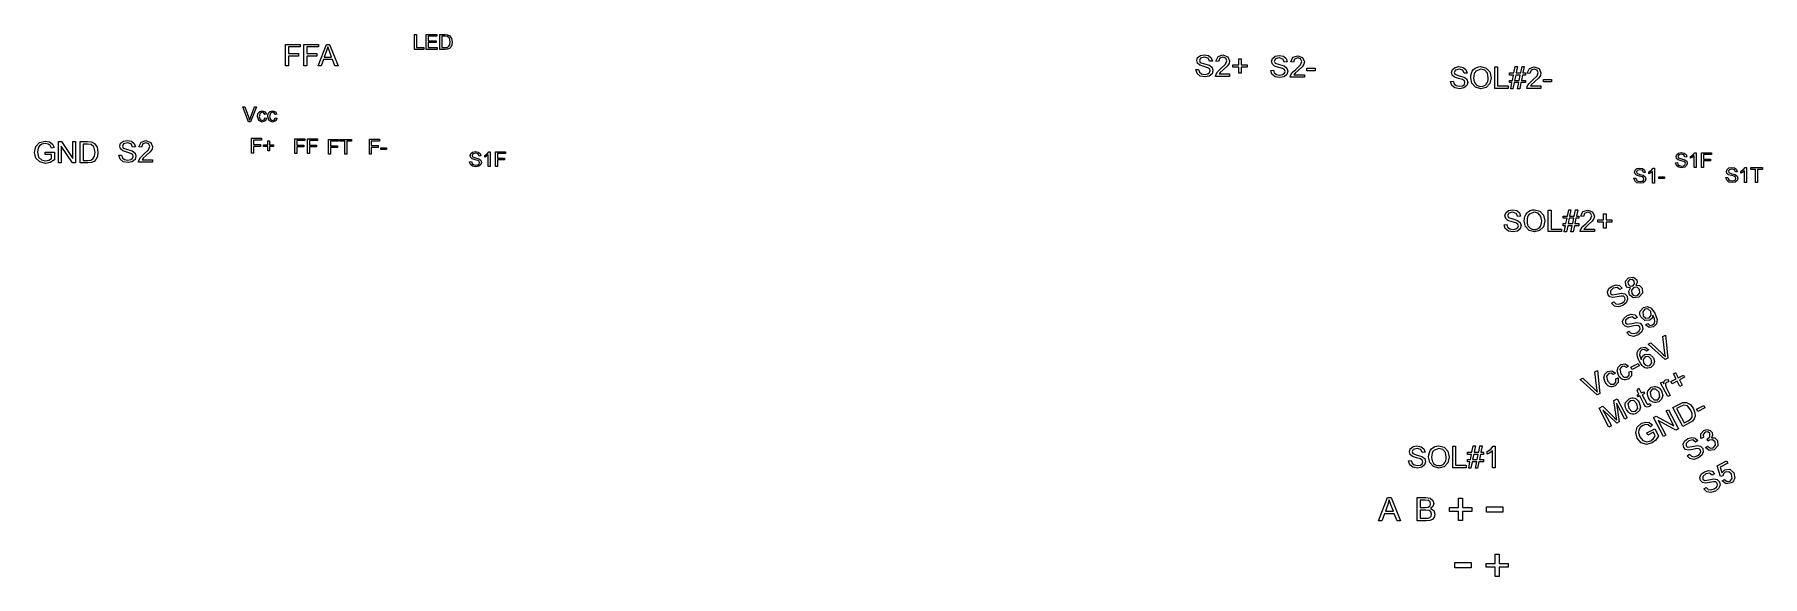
# Model space of a CAD drawing. Extents: x -42.7 to 45.7, y -13.5 to 14.3.
import ezdxf

# ---------------------------------------------------------------- set-up
doc = ezdxf.new("R2010")
doc.units = 0
doc.layers.add('CAPA_1', color=7, linetype='CONTINUOUS')

msp = doc.modelspace()

# ---------------------------------------------------------------- linework, layer by layer
at = {"layer": 'CAPA_1', "color": 253}
for points in [[(-23.2695, 13.4928), (-23.2695, 14.2505), (-23.169, 14.2505), (-23.169, 13.5817), (-22.7965, 13.5817), (-22.7965, 13.4928), (-23.2695, 13.4928)], [(-22.6746, 13.4928), (-22.6746, 14.2505), (-22.1275, 14.2505), (-22.1275, 14.1616), (-22.5741, 14.1616), (-22.5741, 13.9288), (-22.156, 13.9288), (-22.156, 13.8399), (-22.5741, 13.8399), (-22.5741, 13.5817), (-22.1095, 13.5817), (-22.1095, 13.4928), (-22.6746, 13.4928)], [(-21.9708, 13.4928), (-21.9708, 14.2505), (-21.7098, 14.2505), (-21.5748, 14.2398), (-21.4637, 14.1855), (-21.3741, 14.056), (-21.3443, 13.8757), (-21.3644, 13.7228), (-21.4161, 13.6124), (-21.4852, 13.5438), (-21.5755, 13.5057), (-21.6974, 13.4928), (-21.9708, 13.4928)], [(-21.8703, 13.5817), (-21.7087, 13.5817), (-21.5912, 13.5956), (-21.5233, 13.635), (-21.4679, 13.7311), (-21.448, 13.8773), (-21.487, 14.0604), (-21.5817, 14.1461), (-21.7114, 14.1616), (-21.8703, 14.1616), (-21.8703, 13.5817)], [(-31.7684, 9.7829), (-32.0612, 10.5406), (-31.9526, 10.5406), (-31.7557, 9.99), (-31.716, 9.866), (-31.6753, 9.99), (-31.471, 10.5406), (-31.3687, 10.5406), (-31.6642, 9.7829), (-31.7684, 9.7829)], [(-30.9313, 9.984), (-30.8403, 9.9713), (-30.9168, 9.8244), (-31.0683, 9.7713), (-31.2491, 9.8448), (-31.3176, 10.0554), (-31.2881, 10.2108), (-31.1985, 10.3105), (-31.0676, 10.3438), (-30.9216, 10.2986), (-30.8487, 10.1702), (-30.9387, 10.1565), (-30.9846, 10.2397), (-31.0639, 10.2676), (-31.1784, 10.2173), (-31.2223, 10.0581), (-31.18, 9.8975), (-31.0694, 9.8475), (-30.9779, 9.881), (-30.9313, 9.984)], [(-30.4021, 9.984), (-30.3111, 9.9713), (-30.3876, 9.8244), (-30.5391, 9.7713), (-30.7199, 9.8448), (-30.7884, 10.0554), (-30.7589, 10.2108), (-30.6693, 10.3105), (-30.5384, 10.3438), (-30.3924, 10.2986), (-30.3195, 10.1702), (-30.4095, 10.1565), (-30.4554, 10.2397), (-30.5347, 10.2676), (-30.6492, 10.2173), (-30.6931, 10.0581), (-30.6508, 9.8975), (-30.5402, 9.8475), (-30.4487, 9.881), (-30.4021, 9.984)], [(-31.6157, 8.1798), (-31.6157, 8.9375), (-31.1046, 8.9375), (-31.1046, 8.8486), (-31.5152, 8.8486), (-31.5152, 8.6126), (-31.1596, 8.6126), (-31.1596, 8.5237), (-31.5152, 8.5237), (-31.5152, 8.1798), (-31.6157, 8.1798)], [(-29.394, 8.1586), (-29.394, 8.9163), (-28.8829, 8.9163), (-28.8829, 8.8274), (-29.2935, 8.8274), (-29.2935, 8.5914), (-28.9379, 8.5914), (-28.9379, 8.5025), (-29.2935, 8.5025), (-29.2935, 8.1586), (-29.394, 8.1586)], [(-28.7476, 8.1586), (-28.7476, 8.9163), (-28.2365, 8.9163), (-28.2365, 8.8274), (-28.6471, 8.8274), (-28.6471, 8.5914), (-28.2915, 8.5914), (-28.2915, 8.5025), (-28.6471, 8.5025), (-28.6471, 8.1586), (-28.7476, 8.1586)], [(-27.6742, 8.1255), (-27.6742, 8.8832), (-27.1631, 8.8832), (-27.1631, 8.7943), (-27.5737, 8.7943), (-27.5737, 8.5583), (-27.2181, 8.5583), (-27.2181, 8.4694), (-27.5737, 8.4694), (-27.5737, 8.1255), (-27.6742, 8.1255)], [(-26.8405, 8.1255), (-26.8405, 8.7943), (-27.0903, 8.7943), (-27.0903, 8.8832), (-26.4902, 8.8832), (-26.4902, 8.7943), (-26.74, 8.7943), (-26.74, 8.1255), (-26.8405, 8.1255)], [(-25.5832, 8.1269), (-25.5832, 8.8846), (-25.0721, 8.8846), (-25.0721, 8.7957), (-25.4827, 8.7957), (-25.4827, 8.5597), (-25.1271, 8.5597), (-25.1271, 8.4708), (-25.4827, 8.4708), (-25.4827, 8.1269), (-25.5832, 8.1269)], [(-42.1752, 8.1035), (-42.1752, 8.2324), (-41.7101, 8.2324), (-41.7101, 7.8252), (-41.9312, 7.6968), (-42.165, 7.6538), (-42.4592, 7.7231), (-42.6587, 7.9234), (-42.7263, 8.2163), (-42.6592, 8.5159), (-42.4663, 8.7221), (-42.1762, 8.7896), (-41.9608, 8.751), (-41.8099, 8.6435), (-41.7268, 8.4634), (-41.858, 8.4276), (-41.9194, 8.5596), (-42.0243, 8.6364), (-42.1755, 8.6653), (-42.3476, 8.6348), (-42.4648, 8.5548), (-42.5339, 8.446), (-42.5758, 8.2245), (-42.5254, 7.9779), (-42.3783, 7.8308), (-42.1732, 7.7827), (-41.989, 7.8193), (-41.8529, 7.8976), (-41.8529, 8.1035), (-42.1752, 8.1035)], [(-41.497, 7.6722), (-41.497, 8.7712), (-41.3477, 8.7712), (-40.771, 7.9086), (-40.771, 8.7712), (-40.6314, 8.7712), (-40.6314, 7.6722), (-40.7808, 7.6722), (-41.3574, 8.5348), (-41.3574, 7.6722), (-41.497, 7.6722)], [(-40.387, 7.6722), (-40.387, 8.7712), (-40.0084, 8.7712), (-39.8127, 8.7556), (-39.6515, 8.6768), (-39.5216, 8.489), (-39.4784, 8.2276), (-39.5075, 8.0058), (-39.5825, 7.8456), (-39.6827, 7.7461), (-39.8137, 7.6909), (-39.9905, 7.6722), (-40.387, 7.6722)], [(-40.2412, 7.8011), (-40.0069, 7.8011), (-39.8365, 7.8213), (-39.738, 7.8784), (-39.6577, 8.0178), (-39.6288, 8.2299), (-39.6853, 8.4954), (-39.8227, 8.6197), (-40.0107, 8.6423), (-40.2412, 8.6423), (-40.2412, 7.8011)], [(-38.4064, 8.0649), (-38.2698, 8.0772), (-38.2245, 7.9411), (-38.114, 7.8552), (-37.9454, 7.8224), (-37.7986, 7.8472), (-37.7039, 7.9155), (-37.6727, 8.0097), (-37.7026, 8.0997), (-37.8016, 8.1644), (-37.9973, 8.2179), (-38.2094, 8.2865), (-38.3263, 8.389), (-38.365, 8.5259), (-38.3176, 8.6817), (-38.1797, 8.7917), (-37.9782, 8.8293), (-37.7628, 8.7899), (-37.6192, 8.674), (-37.5653, 8.5008), (-37.7049, 8.4901), (-37.7809, 8.6472), (-37.9725, 8.7004), (-38.1649, 8.652), (-38.2253, 8.5354), (-38.1826, 8.4379), (-37.9633, 8.3596), (-37.72, 8.2895), (-37.5786, 8.1777), (-37.533, 8.0219), (-37.5832, 7.8569), (-37.7272, 7.7365), (-37.9388, 7.6935), (-38.1882, 7.737), (-38.346, 7.8677), (-38.4064, 8.0649)], [(-36.6811, 7.8408), (-36.6811, 7.7119), (-37.4087, 7.7119), (-37.3928, 7.8058), (-37.303, 7.9519), (-37.1265, 8.1176), (-36.8845, 8.3504), (-36.8208, 8.5131), (-36.8784, 8.6484), (-37.0285, 8.7034), (-37.1851, 8.6451), (-37.2445, 8.484), (-37.3826, 8.4978), (-37.2754, 8.7341), (-37.0255, 8.8155), (-36.775, 8.7277), (-36.6827, 8.51), (-36.7098, 8.3803), (-36.7993, 8.2458), (-37.0073, 8.0524), (-37.1636, 7.914), (-37.2207, 7.8408), (-36.6811, 7.8408)], [(-30.7905, 8.3026), (-30.7905, 8.51), (-30.9968, 8.51), (-30.9968, 8.5968), (-30.7905, 8.5968), (-30.7905, 8.8031), (-30.7026, 8.8031), (-30.7026, 8.5968), (-30.4963, 8.5968), (-30.4963, 8.51), (-30.7026, 8.51), (-30.7026, 8.3026), (-30.7905, 8.3026)], [(-24.9908, 8.3544), (-24.9908, 8.4476), (-24.7029, 8.4476), (-24.7029, 8.3544), (-24.9908, 8.3544)], [(-20.4506, 7.7336), (-20.3564, 7.7421), (-20.3252, 7.6482), (-20.249, 7.589), (-20.1328, 7.5664), (-20.0315, 7.5835), (-19.9663, 7.6306), (-19.9448, 7.6955), (-19.9654, 7.7576), (-20.0336, 7.8022), (-20.1686, 7.8391), (-20.3148, 7.8864), (-20.3954, 7.9571), (-20.422, 8.0515), (-20.3894, 8.1589), (-20.2943, 8.2347), (-20.1554, 8.2606), (-20.0068, 8.2335), (-19.9079, 8.1536), (-19.8707, 8.0342), (-19.967, 8.0268), (-20.0194, 8.1351), (-20.1515, 8.1717), (-20.2841, 8.1384), (-20.3257, 8.058), (-20.2963, 7.9908), (-20.1451, 7.9368), (-19.9774, 7.8885), (-19.8798, 7.8114), (-19.8484, 7.704), (-19.883, 7.5902), (-19.9823, 7.5071), (-20.1282, 7.4775), (-20.3002, 7.5075), (-20.409, 7.5976), (-20.4506, 7.7336)], [(-19.3997, 7.4902), (-19.4928, 7.4902), (-19.4928, 8.0832), (-19.581, 8.019), (-19.6791, 7.971), (-19.6791, 8.061), (-19.5426, 8.1499), (-19.4597, 8.2511), (-19.3997, 8.2511), (-19.3997, 7.4902)], [(-19.118, 7.4902), (-19.118, 8.2479), (-18.6069, 8.2479), (-18.6069, 8.159), (-19.0175, 8.159), (-19.0175, 7.923), (-18.6619, 7.923), (-18.6619, 7.8341), (-19.0175, 7.8341), (-19.0175, 7.4902), (-19.118, 7.4902)], [(41.2955, 7.681), (41.3897, 7.6895), (41.4209, 7.5956), (41.4971, 7.5364), (41.6133, 7.5138), (41.7146, 7.5309), (41.7798, 7.578), (41.8013, 7.6429), (41.7807, 7.705), (41.7125, 7.7496), (41.5775, 7.7865), (41.4313, 7.8338), (41.3507, 7.9045), (41.3241, 7.9989), (41.3567, 8.1063), (41.4518, 8.1821), (41.5907, 8.208), (41.7393, 8.1809), (41.8382, 8.101), (41.8754, 7.9816), (41.7791, 7.9742), (41.7267, 8.0825), (41.5946, 8.1191), (41.462, 8.0858), (41.4204, 8.0054), (41.4498, 7.9382), (41.601, 7.8842), (41.7687, 7.8359), (41.8663, 7.7588), (41.8977, 7.6514), (41.8631, 7.5376), (41.7638, 7.4545), (41.6179, 7.4249), (41.4459, 7.4549), (41.3371, 7.545), (41.2955, 7.681)], [(42.3464, 7.4376), (42.2533, 7.4376), (42.2533, 8.0306), (42.1651, 7.9664), (42.067, 7.9184), (42.067, 8.0084), (42.2035, 8.0973), (42.2864, 8.1985), (42.3464, 8.1985), (42.3464, 7.4376)], [(42.6281, 7.4376), (42.6281, 8.1953), (43.1392, 8.1953), (43.1392, 8.1064), (42.7286, 8.1064), (42.7286, 7.8704), (43.0842, 7.8704), (43.0842, 7.7815), (42.7286, 7.7815), (42.7286, 7.4376), (42.6281, 7.4376)], [(39.1653, 6.8872), (39.2595, 6.8957), (39.2907, 6.8018), (39.3669, 6.7426), (39.4831, 6.72), (39.5844, 6.7371), (39.6496, 6.7842), (39.6711, 6.8491), (39.6505, 6.9112), (39.5823, 6.9558), (39.4473, 6.9927), (39.3011, 7.04), (39.2205, 7.1107), (39.1939, 7.2051), (39.2265, 7.3125), (39.3216, 7.3883), (39.4605, 7.4142), (39.6091, 7.3871), (39.708, 7.3072), (39.7452, 7.1878), (39.6489, 7.1804), (39.5965, 7.2887), (39.4644, 7.3253), (39.3318, 7.292), (39.2902, 7.2116), (39.3196, 7.1444), (39.4708, 7.0904), (39.6385, 7.0421), (39.7361, 6.965), (39.7675, 6.8576), (39.7329, 6.7438), (39.6336, 6.6607), (39.4877, 6.6311), (39.3157, 6.6611), (39.2069, 6.7512), (39.1653, 6.8872)], [(40.2162, 6.6438), (40.1231, 6.6438), (40.1231, 7.2368), (40.0349, 7.1726), (39.9368, 7.1246), (39.9368, 7.2146), (40.0733, 7.3035), (40.1562, 7.4047), (40.2162, 7.4047), (40.2162, 6.6438)], [(43.8752, 6.9203), (43.9694, 6.9288), (44.0006, 6.8349), (44.0768, 6.7757), (44.193, 6.7531), (44.2943, 6.7702), (44.3595, 6.8173), (44.381, 6.8822), (44.3604, 6.9443), (44.2922, 6.9889), (44.1572, 7.0258), (44.011, 7.0731), (43.9304, 7.1438), (43.9038, 7.2382), (43.9364, 7.3456), (44.0315, 7.4214), (44.1704, 7.4473), (44.319, 7.4202), (44.4179, 7.3403), (44.4551, 7.2209), (44.3588, 7.2135), (44.3064, 7.3218), (44.1743, 7.3584), (44.0417, 7.3251), (44.0001, 7.2447), (44.0295, 7.1775), (44.1807, 7.1235), (44.3484, 7.0752), (44.446, 6.9981), (44.4774, 6.8907), (44.4428, 6.7769), (44.3435, 6.6938), (44.1976, 6.6642), (44.0256, 6.6942), (43.9168, 6.7843), (43.8752, 6.9203)], [(44.9261, 6.6769), (44.833, 6.6769), (44.833, 7.2699), (44.7448, 7.2057), (44.6467, 7.1577), (44.6467, 7.2477), (44.7832, 7.3366), (44.8661, 7.4378), (44.9261, 7.4378), (44.9261, 6.6769)], [(45.3951, 6.6769), (45.3951, 7.3457), (45.1453, 7.3457), (45.1453, 7.4346), (45.7454, 7.4346), (45.7454, 7.3457), (45.4956, 7.3457), (45.4956, 6.6769), (45.3951, 6.6769)], [(40.4439, 6.8713), (40.4439, 6.9645), (40.7318, 6.9645), (40.7318, 6.8713), (40.4439, 6.8713)], [(32.5181, 4.5101), (32.6547, 4.5224), (32.7, 4.3863), (32.8105, 4.3004), (32.9791, 4.2676), (33.1259, 4.2924), (33.2206, 4.3607), (33.2518, 4.4549), (33.2219, 4.5449), (33.1229, 4.6096), (32.9272, 4.6631), (32.7151, 4.7317), (32.5982, 4.8342), (32.5595, 4.9711), (32.6069, 5.1269), (32.7448, 5.2369), (32.9463, 5.2745), (33.1617, 5.2351), (33.3053, 5.1192), (33.3592, 4.946), (33.2196, 4.9353), (33.1436, 5.0924), (32.952, 5.1456), (32.7596, 5.0972), (32.6992, 4.9806), (32.7419, 4.8831), (32.9612, 4.8048), (33.2045, 4.7347), (33.3459, 4.6229), (33.3915, 4.4671), (33.3413, 4.3021), (33.1973, 4.1817), (32.9857, 4.1387), (32.7363, 4.1822), (32.5785, 4.3129), (32.5181, 4.5101)], [(33.545, 4.692), (33.5542, 4.8212), (33.5818, 4.9357), (33.6278, 5.0353), (33.6921, 5.12), (33.7709, 5.1876), (33.8603, 5.2359), (33.9605, 5.2649), (34.0714, 5.2745), (34.3459, 5.2019), (34.5322, 4.9992), (34.5964, 4.7048), (34.5288, 4.406), (34.3378, 4.2065), (34.0707, 4.1387), (33.7931, 4.2136), (33.6079, 4.418), (33.545, 4.692)], [(33.6954, 4.6895), (33.7021, 4.5956), (33.7221, 4.5122), (33.7554, 4.4394), (33.8021, 4.3771), (33.8588, 4.3272), (33.9224, 4.2916), (33.9927, 4.2701), (34.0699, 4.263), (34.1483, 4.2702), (34.2195, 4.2918), (34.2834, 4.3278), (34.3401, 4.3781), (34.3864, 4.4417), (34.4195, 4.5174), (34.4394, 4.6052), (34.446, 4.7051), (34.4007, 4.9389), (34.2682, 5.0936), (34.0722, 5.1486), (33.8067, 5.0427), (33.758, 4.9809), (33.7232, 4.9015), (33.7024, 4.8044), (33.6954, 4.6895)], [(34.7772, 4.1571), (34.7772, 5.2561), (34.9231, 5.2561), (34.9231, 4.286), (35.4633, 4.286), (35.4633, 4.1571), (34.7772, 4.1571)], [(35.5956, 4.1387), (35.6609, 4.4579), (35.5342, 4.4579), (35.5342, 4.57), (35.6836, 4.57), (35.7392, 4.8417), (35.5342, 4.8417), (35.5342, 4.9537), (35.7619, 4.9537), (35.8274, 5.2745), (35.94, 5.2745), (35.8745, 4.9537), (36.1086, 4.9537), (36.174, 5.2745), (36.2864, 5.2745), (36.2209, 4.9537), (36.3508, 4.9537), (36.3508, 4.8417), (36.1981, 4.8417), (36.1426, 4.57), (36.3508, 4.57), (36.3508, 4.4579), (36.1198, 4.4579), (36.0546, 4.1387), (35.942, 4.1387), (36.0073, 4.4579), (35.7732, 4.4579), (35.7079, 4.1387), (35.5956, 4.1387)], [(35.7959, 4.57), (36.03, 4.57), (36.0855, 4.8417), (35.8515, 4.8417), (35.7959, 4.57)], [(37.1447, 4.286), (37.1447, 4.1571), (36.4171, 4.1571), (36.433, 4.251), (36.5228, 4.3971), (36.6993, 4.5628), (36.9413, 4.7956), (37.005, 4.9583), (36.9474, 5.0936), (36.7973, 5.1486), (36.6407, 5.0903), (36.5813, 4.9292), (36.4432, 4.943), (36.5504, 5.1793), (36.8003, 5.2607), (37.0508, 5.1729), (37.1431, 4.9552), (37.116, 4.8255), (37.0265, 4.691), (36.8185, 4.4976), (36.6622, 4.3592), (36.6051, 4.286), (37.1447, 4.286)], [(37.6116, 4.3351), (37.6116, 4.636), (37.3123, 4.636), (37.3123, 4.7619), (37.6116, 4.7619), (37.6116, 5.0612), (37.739, 5.0612), (37.739, 4.7619), (38.0383, 4.7619), (38.0383, 4.636), (37.739, 4.636), (37.739, 4.3351), (37.6116, 4.3351)], [(38.9929, 1.2703), (38.842, 1.2906), (38.7429, 1.393), (38.726, 1.6115), (38.8914, 1.79), (39.1352, 1.8227), (39.3069, 1.6826), (39.3329, 1.5462), (39.2656, 1.4124), (39.4507, 1.3889), (39.5785, 1.2578), (39.5996, 1.002), (39.4115, 0.7959), (39.1347, 0.7601), (38.9355, 0.9271), (38.901, 1.1113), (38.9929, 1.2703)], [(38.0182, 0.4886), (38.1337, 0.5627), (38.2368, 0.4629), (38.3744, 0.4378), (38.5391, 0.4866), (38.6578, 0.5764), (38.7103, 0.6808), (38.6944, 0.7787), (38.6263, 0.8447), (38.5086, 0.8564), (38.3103, 0.8134), (38.0905, 0.7762), (37.9395, 0.8131), (37.8419, 0.9166), (37.812, 1.0767), (37.8834, 1.2379), (38.0447, 1.3644), (38.254, 1.429), (38.4349, 1.3926), (38.5627, 1.2639), (38.4438, 1.1899), (38.3039, 1.2941), (38.1094, 1.2527), (37.9611, 1.1209), (37.9614, 0.9896), (38.0443, 0.9228), (38.275, 0.9547), (38.5232, 1.005), (38.7002, 0.9712), (38.8127, 0.8541), (38.8444, 0.6846), (38.7723, 0.5113), (38.6045, 0.3754), (38.3633, 0.2987), (38.1629, 0.3417), (38.0182, 0.4886)], [(38.8632, 1.4612), (38.9662, 1.3709), (39.105, 1.3873), (39.1958, 1.4899), (39.1839, 1.6196), (39.0809, 1.707), (38.9441, 1.6929), (38.8531, 1.5896), (38.8632, 1.4612)], [(39.0585, 0.9901), (39.1339, 0.9034), (39.2447, 0.867), (39.3613, 0.8943), (39.4744, 1.0234), (39.4567, 1.1924), (39.3253, 1.3056), (39.1518, 1.2871), (39.0409, 1.1583), (39.0585, 0.9901)], [(39.7596, -0.6246), (39.8691, -0.5555), (39.986, -0.6436), (40.1107, -0.6251), (40.1943, -0.5493), (40.2272, -0.4461), (40.212, -0.3089), (40.1536, -0.1533), (40.1404, -0.1296), (40.091, -0.2734), (39.9752, -0.3789), (39.7251, -0.3977), (39.5211, -0.2099), (39.4898, -0.1366), (39.4732, -0.0649), (39.4713, 0.0054), (39.4841, 0.0742), (39.6558, 0.2784), (39.856, 0.3176), (40.0513, 0.2339), (40.235, -0.0188), (40.3496, -0.3373), (40.3167, -0.5688), (40.1595, -0.7243), (39.9397, -0.7581), (39.7596, -0.6246)], [(40.0242, 0.06), (39.8849, 0.1947), (39.7216, 0.1863), (39.6166, 0.0492), (39.6456, -0.15), (39.7799, -0.2719), (39.9487, -0.2578), (40.0548, -0.1287), (40.0242, 0.06)], [(38.7941, -1.017), (38.9096, -0.9429), (39.0126, -1.0427), (39.1503, -1.0678), (39.315, -1.019), (39.4337, -0.9291), (39.4861, -0.8248), (39.4703, -0.7269), (39.4022, -0.6609), (39.2845, -0.6492), (39.0862, -0.6922), (38.8664, -0.7294), (38.7154, -0.6925), (38.6178, -0.589), (38.5878, -0.4289), (38.6593, -0.2677), (38.8206, -0.1412), (39.0298, -0.0766), (39.2107, -0.113), (39.3386, -0.2417), (39.2197, -0.3157), (39.0797, -0.2115), (38.8852, -0.2529), (38.737, -0.3847), (38.7373, -0.516), (38.8202, -0.5828), (39.0509, -0.5508), (39.299, -0.5006), (39.4761, -0.5344), (39.5885, -0.6515), (39.6203, -0.821), (39.5482, -0.9943), (39.3804, -1.1302), (39.1391, -1.2069), (38.9388, -1.1639), (38.7941, -1.017)], [(39.9266, -1.8926), (39.8132, -1.9639), (39.7142, -1.885), (39.5672, -1.8964), (39.4823, -1.9814), (39.4556, -2.1479), (39.539, -2.3908), (39.594, -2.2381), (39.7086, -2.1378), (39.9587, -2.1197), (40.1615, -2.3035), (40.211, -2.4947), (40.165, -2.6722), (40.0299, -2.7959), (39.955, -2.8262), (39.8798, -2.8391), (39.8042, -2.8348), (39.7284, -2.8131), (39.6539, -2.7707), (39.5818, -2.7044), (39.5122, -2.6141), (39.4451, -2.4998), (39.3831, -2.3648), (39.3442, -2.2422), (39.3284, -2.132), (39.3357, -2.0344), (39.3598, -1.9598), (39.3991, -1.8949), (39.4536, -1.8399), (39.5234, -1.7946), (39.7457, -1.7608), (39.9266, -1.8926)], [(40.7706, -2.3891), (39.8862, -1.6107), (40.0259, -1.5379), (40.6482, -2.1143), (40.7824, -2.2471), (40.7517, -2.0604), (40.6453, -1.2152), (40.7769, -1.1466), (40.9047, -2.3193), (40.7706, -2.3891)], [(38.9137, -3.0279), (39.0393, -2.9832), (39.0393, -3.2235), (38.8801, -3.3933), (38.8082, -3.4232), (38.7373, -3.4376), (38.6673, -3.4365), (38.5983, -3.4198), (38.5324, -3.3875), (38.4723, -3.3393), (38.4178, -3.2751), (38.3691, -3.1949), (38.3028, -2.9753), (38.3513, -2.787), (38.4972, -2.6564), (38.7153, -2.6166), (38.8951, -2.7329), (38.7886, -2.8109), (38.6738, -2.7346), (38.5531, -2.7519), (38.4395, -2.8933), (38.4897, -3.1276), (38.6518, -3.3057), (38.8276, -3.296), (38.9229, -3.1916), (38.9137, -3.0279)], [(39.0676, -2.9044), (39.0051, -2.7846), (39.3754, -2.5916), (39.4378, -2.7115), (39.0676, -2.9044)], [(39.6558, -2.5685), (39.7438, -2.6732), (39.8617, -2.7212), (39.9768, -2.699), (40.0755, -2.5696), (40.0431, -2.3751), (39.9065, -2.2437), (39.74, -2.2564), (39.6327, -2.3864), (39.6558, -2.5685)], [(37.2911, -4.2022), (36.4067, -3.4238), (36.5464, -3.351), (37.1687, -3.9274), (37.3029, -4.0602), (37.2722, -3.8735), (37.1658, -3.0283), (37.2974, -2.9597), (37.4252, -4.1324), (37.2911, -4.2022)], [(38.233, -3.3826), (38.3586, -3.3379), (38.3586, -3.5782), (38.1994, -3.748), (38.1275, -3.7779), (38.0566, -3.7923), (37.9866, -3.7912), (37.9176, -3.7745), (37.8517, -3.7422), (37.7916, -3.694), (37.7371, -3.6298), (37.6884, -3.5496), (37.6221, -3.33), (37.6706, -3.1417), (37.8165, -3.0111), (38.0346, -2.9713), (38.2144, -3.0876), (38.1079, -3.1656), (37.9931, -3.0893), (37.8724, -3.1066), (37.7588, -3.248), (37.809, -3.4823), (37.9711, -3.6604), (38.1469, -3.6507), (38.2422, -3.5463), (38.233, -3.3826)], [(40.8985, -4.2933), (40.5304, -3.5869), (40.6379, -3.5308), (40.6942, -3.639), (40.7188, -3.5002), (40.7832, -3.4361), (40.9261, -3.4097), (40.941, -3.5425), (40.8412, -3.5634), (40.7833, -3.6235), (40.7732, -3.7119), (40.8259, -3.8618), (41.0182, -4.2309), (40.8985, -4.2933)], [(41.5226, -3.7673), (41.3836, -3.5005), (41.1182, -3.6388), (41.06, -3.5271), (41.3254, -3.3888), (41.1871, -3.1234), (41.3001, -3.0645), (41.4384, -3.3299), (41.7038, -3.1916), (41.762, -3.3033), (41.4966, -3.4416), (41.6356, -3.7084), (41.5226, -3.7673)], [(37.8859, -5.8631), (37.378, -4.8885), (37.5713, -4.7878), (38.1613, -5.3576), (38.283, -5.4776), (38.2538, -5.2941), (38.1351, -4.494), (38.3078, -4.404), (38.8156, -5.3786), (38.6917, -5.4432), (38.2669, -4.6279), (38.4072, -5.5915), (38.2911, -5.652), (37.5771, -4.9682), (38.0098, -5.7986), (37.8859, -5.8631)], [(38.7786, -4.9488), (38.7377, -4.8537), (38.7171, -4.7643), (38.7167, -4.6804), (38.7366, -4.602), (38.9179, -4.408), (38.9904, -4.3778), (39.0625, -4.3629), (39.1342, -4.3634), (39.2055, -4.3792), (39.273, -4.4102), (39.3338, -4.4564), (39.3878, -4.5177), (39.4349, -4.5941), (39.5056, -4.8293), (39.4496, -5.0125), (39.3016, -5.1444), (39.2279, -5.1753), (39.1552, -5.1906), (39.0834, -5.1904), (39.0124, -5.1746), (38.9449, -5.1427), (38.8835, -5.0944), (38.828, -5.0298), (38.7786, -4.9488)], [(39.969, -4.6418), (40.0404, -4.739), (39.9558, -4.7966), (39.8442, -4.8286), (39.7655, -4.8005), (39.6772, -4.6666), (39.4652, -4.2596), (39.3767, -4.3057), (39.3285, -4.2131), (39.4169, -4.167), (39.3259, -3.9923), (39.4082, -3.858), (39.5367, -4.1046), (39.6565, -4.0422), (39.7048, -4.1348), (39.585, -4.1972), (39.8006, -4.611), (39.8414, -4.6736), (39.8739, -4.6864), (39.9192, -4.6738), (39.969, -4.6418)], [(39.9138, -4.3573), (39.8729, -4.2622), (39.8523, -4.1728), (39.8519, -4.0889), (39.8718, -4.0105), (40.0531, -3.8165), (40.1256, -3.7863), (40.1977, -3.7714), (40.2694, -3.7719), (40.3407, -3.7877), (40.4082, -3.8187), (40.469, -3.8649), (40.523, -3.9262), (40.5701, -4.0026), (40.6408, -4.2378), (40.5848, -4.421), (40.4368, -4.5529), (40.3631, -4.5838), (40.2904, -4.5991), (40.2186, -4.5989), (40.1476, -4.5831), (40.0801, -4.5512), (40.0187, -4.5029), (39.9632, -4.4383), (39.9138, -4.3573)], [(40.0364, -4.2936), (40.2012, -4.4654), (40.3857, -4.4549), (40.4991, -4.3098), (40.4509, -4.0728), (40.2881, -3.906), (40.1049, -3.9159), (39.9903, -4.0607), (40.0364, -4.2936)], [(38.9012, -4.8851), (39.066, -5.0569), (39.2505, -5.0464), (39.3639, -4.9013), (39.3157, -4.6643), (39.1529, -4.4975), (38.9697, -4.5074), (38.8551, -4.6522), (38.9012, -4.8851)], [(40.68, -6.3388), (40.1721, -5.3642), (40.3045, -5.2952), (41.2146, -5.7936), (40.8159, -5.0287), (40.9397, -4.9642), (41.4476, -5.9388), (41.3151, -6.0078), (40.4051, -5.5093), (40.8038, -6.2743), (40.68, -6.3388)], [(41.6643, -5.8258), (41.1564, -4.8512), (41.4922, -4.6762), (41.6729, -4.5996), (41.8523, -4.595), (42.0543, -4.7015), (42.2134, -4.9134), (42.2901, -5.1235), (42.2976, -5.3002), (42.2547, -5.4348), (42.1641, -5.5443), (42.0159, -5.6426), (41.6643, -5.8258)], [(41.734, -5.6441), (41.9418, -5.5358), (42.0836, -5.4392), (42.1446, -5.343), (42.1513, -5.1823), (42.079, -4.9808), (41.9062, -4.7715), (41.7269, -4.7248), (41.5497, -4.7916), (41.3453, -4.8981), (41.734, -5.6441)], [(42.4323, -5.0536), (42.3699, -4.9337), (42.7401, -4.7408), (42.8025, -4.8606), (42.4323, -5.0536)], [(39.8792, -6.2697), (39.8196, -6.1554), (40.2321, -5.9404), (40.4203, -6.3016), (40.2835, -6.5176), (40.096, -6.6638), (39.8031, -6.7383), (39.5336, -6.6528), (39.3383, -6.4243), (39.2594, -6.1276), (39.3352, -5.8556), (39.5612, -5.6617), (39.7701, -5.5964), (39.9536, -5.622), (40.1105, -5.7433), (40.0107, -5.8357), (39.8953, -5.747), (39.7668, -5.7274), (39.6193, -5.7716), (39.4808, -5.8782), (39.4138, -6.0033), (39.4028, -6.1317), (39.468, -6.3475), (39.6267, -6.5429), (39.8251, -6.6054), (40.0292, -6.5532), (40.1756, -6.4357), (40.2602, -6.3033), (40.165, -6.1207), (39.8792, -6.2697)], [(42.8214, -6.9049), (42.9326, -6.8262), (43.079, -6.9367), (43.2236, -6.9186), (43.3363, -6.7854), (43.3186, -6.6103), (43.1936, -6.5023), (43.0287, -6.5201), (42.9511, -6.5776), (42.9099, -6.4658), (42.9298, -6.4572), (43.0472, -6.3453), (43.0446, -6.1908), (42.9432, -6.1052), (42.8057, -6.122), (42.7121, -6.227), (42.7215, -6.391), (42.5903, -6.4316), (42.5926, -6.1927), (42.7517, -6.0255), (42.9163, -5.9833), (43.0675, -6.0228), (43.1685, -6.1297), (43.1944, -6.2619), (43.1369, -6.3966), (43.3143, -6.4094), (43.4438, -6.5418), (43.4637, -6.807), (43.2745, -7.0183), (43.0215, -7.0527), (42.8214, -6.9049)], [(27.6271, -7.5828), (27.7637, -7.5705), (27.809, -7.7066), (27.9195, -7.7925), (28.0881, -7.8253), (28.2349, -7.8005), (28.3296, -7.7322), (28.3608, -7.638), (28.3309, -7.548), (28.2319, -7.4833), (28.0362, -7.4298), (27.8241, -7.3612), (27.7072, -7.2587), (27.6685, -7.1218), (27.7159, -6.966), (27.8538, -6.856), (28.0553, -6.8184), (28.2707, -6.8578), (28.4143, -6.9737), (28.4682, -7.1469), (28.3286, -7.1576), (28.2526, -7.0005), (28.061, -6.9473), (27.8686, -6.9957), (27.8082, -7.1123), (27.8509, -7.2098), (28.0702, -7.2881), (28.3135, -7.3582), (28.4549, -7.47), (28.5005, -7.6258), (28.4503, -7.7908), (28.3063, -7.9112), (28.0947, -7.9542), (27.8453, -7.9107), (27.6875, -7.78), (27.6271, -7.5828)], [(28.654, -7.4009), (28.6632, -7.2717), (28.6908, -7.1572), (28.7368, -7.0576), (28.8011, -6.9729), (28.8799, -6.9053), (28.9693, -6.857), (29.0695, -6.828), (29.1804, -6.8184), (29.4549, -6.891), (29.6412, -7.0937), (29.7054, -7.3881), (29.6378, -7.6869), (29.4468, -7.8864), (29.1797, -7.9542), (28.9021, -7.8793), (28.7169, -7.6749), (28.654, -7.4009)], [(28.8044, -7.4034), (28.8111, -7.4973), (28.8311, -7.5807), (28.8644, -7.6535), (28.9111, -7.7158), (28.9678, -7.7657), (29.0314, -7.8014), (29.1017, -7.8228), (29.1789, -7.8299), (29.2573, -7.8227), (29.3285, -7.8011), (29.3924, -7.7651), (29.4491, -7.7148), (29.4954, -7.6512), (29.5285, -7.5755), (29.5484, -7.4877), (29.555, -7.3878), (29.5097, -7.154), (29.3772, -6.9993), (29.1812, -6.9443), (28.9157, -7.0502), (28.867, -7.112), (28.8322, -7.1914), (28.8114, -7.2885), (28.8044, -7.4034)], [(29.8862, -7.9358), (29.8862, -6.8368), (30.0321, -6.8368), (30.0321, -7.8069), (30.5723, -7.8069), (30.5723, -7.9358), (29.8862, -7.9358)], [(30.7046, -7.9542), (30.7699, -7.635), (30.6432, -7.635), (30.6432, -7.5229), (30.7926, -7.5229), (30.8482, -7.2512), (30.6432, -7.2512), (30.6432, -7.1392), (30.8709, -7.1392), (30.9364, -6.8184), (31.049, -6.8184), (30.9835, -7.1392), (31.2176, -7.1392), (31.283, -6.8184), (31.3954, -6.8184), (31.3299, -7.1392), (31.4598, -7.1392), (31.4598, -7.2512), (31.3071, -7.2512), (31.2516, -7.5229), (31.4598, -7.5229), (31.4598, -7.635), (31.2288, -7.635), (31.1636, -7.9542), (31.051, -7.9542), (31.1163, -7.635), (30.8822, -7.635), (30.8169, -7.9542), (30.7046, -7.9542)], [(32.0526, -7.9358), (31.9175, -7.9358), (31.9175, -7.0757), (31.7896, -7.1689), (31.6474, -7.2384), (31.6474, -7.108), (31.8454, -6.979), (31.9656, -6.8322), (32.0526, -6.8322), (32.0526, -7.9358)], [(41.8905, -7.3207), (42.0059, -7.2467), (42.109, -7.3464), (42.2467, -7.3716), (42.4114, -7.3227), (42.5301, -7.2329), (42.5825, -7.1286), (42.5667, -7.0306), (42.4986, -6.9646), (42.3809, -6.953), (42.1826, -6.996), (41.9628, -7.0332), (41.8118, -6.9963), (41.7142, -6.8928), (41.6842, -6.7327), (41.7557, -6.5714), (41.917, -6.445), (42.1262, -6.3804), (42.3071, -6.4168), (42.435, -6.5455), (42.3161, -6.6195), (42.1761, -6.5153), (41.9816, -6.5566), (41.8334, -6.6885), (41.8337, -6.8198), (41.9166, -6.8865), (42.1473, -6.8546), (42.3954, -6.8043), (42.5725, -6.8381), (42.6849, -6.9552), (42.7166, -7.1248), (42.6446, -7.2981), (42.4768, -7.434), (42.2355, -7.5107), (42.0352, -7.4677), (41.8905, -7.3207)], [(30.9049, -7.5229), (31.139, -7.5229), (31.1945, -7.2512), (30.9605, -7.2512), (30.9049, -7.5229)], [(43.6816, -8.608), (43.8019, -8.5333), (43.938, -8.6374), (44.085, -8.6194), (44.1979, -8.4778), (44.167, -8.2741), (44.0261, -8.1421), (43.8448, -8.1612), (43.7543, -8.2422), (43.7177, -8.3486), (43.5963, -8.3912), (43.4291, -7.8413), (43.9124, -7.5895), (43.972, -7.7039), (43.5842, -7.9059), (43.6693, -8.1959), (43.8208, -8.0387), (44.0818, -8.0153), (44.2878, -8.197), (44.3301, -8.4657), (44.306, -8.5441), (44.2656, -8.6122), (44.2089, -8.67), (44.1361, -8.7173), (43.8806, -8.7557), (43.6816, -8.608)], [(42.7494, -9.0212), (42.8648, -8.9471), (42.9679, -9.0469), (43.1056, -9.072), (43.2702, -9.0232), (43.389, -8.9333), (43.4414, -8.829), (43.4255, -8.7311), (43.3574, -8.6651), (43.2397, -8.6534), (43.0414, -8.6964), (42.8217, -8.7336), (42.6706, -8.6967), (42.573, -8.5932), (42.5431, -8.4331), (42.6145, -8.2719), (42.7758, -8.1454), (42.9851, -8.0808), (43.166, -8.1172), (43.2938, -8.2459), (43.175, -8.3199), (43.035, -8.2157), (42.8405, -8.2571), (42.6922, -8.3889), (42.6925, -8.5202), (42.7755, -8.587), (43.0061, -8.5551), (43.2543, -8.5048), (43.4313, -8.5386), (43.5438, -8.6557), (43.5755, -8.8252), (43.5034, -8.9985), (43.3357, -9.1344), (43.0944, -9.2111), (42.894, -9.1681), (42.7494, -9.0212)], [(30.1912, -10.6445), (30.1912, -10.1716), (29.7207, -10.1716), (29.7207, -9.9738), (30.1912, -9.9738), (30.1912, -9.5033), (30.3914, -9.5033), (30.3914, -9.9738), (30.8619, -9.9738), (30.8619, -10.1716), (30.3914, -10.1716), (30.3914, -10.6445), (30.1912, -10.6445)], [(31.6143, -10.2072), (31.6143, -9.9345), (32.457, -9.9345), (32.457, -10.2072), (31.6143, -10.2072)], [(32.0617, -13.5046), (32.0617, -13.0317), (31.5912, -13.0317), (31.5912, -12.8339), (32.0617, -12.8339), (32.0617, -12.3634), (32.2619, -12.3634), (32.2619, -12.8339), (32.7324, -12.8339), (32.7324, -13.0317), (32.2619, -13.0317), (32.2619, -13.5046), (32.0617, -13.5046)], [(29.9876, -13.0704), (29.9876, -12.7977), (30.8303, -12.7977), (30.8303, -13.0704), (29.9876, -13.0704)]]:
    msp.add_lwpolyline(points, close=True, dxfattribs=at)
at = {"layer": 'CAPA_1', "color": 254}
for points in [[(-29.8701, 12.6441), (-29.8701, 13.7431), (-29.1288, 13.7431), (-29.1288, 13.6142), (-29.7243, 13.6142), (-29.7243, 13.2719), (-29.2086, 13.2719), (-29.2086, 13.1429), (-29.7243, 13.1429), (-29.7243, 12.6441), (-29.8701, 12.6441)], [(-28.9325, 12.6441), (-28.9325, 13.7431), (-28.1912, 13.7431), (-28.1912, 13.6142), (-28.7867, 13.6142), (-28.7867, 13.2719), (-28.271, 13.2719), (-28.271, 13.1429), (-28.7867, 13.1429), (-28.7867, 12.6441), (-28.9325, 12.6441)], [(-28.2078, 12.6441), (-27.7862, 13.7431), (-27.6263, 13.7431), (-27.1789, 12.6441), (-27.3444, 12.6441), (-27.4716, 12.9772), (-27.9343, 12.9772), (-28.0535, 12.6441), (-28.2078, 12.6441)], [(-27.8916, 13.0954), (-27.5171, 13.0954), (-27.6317, 13.4), (-27.7105, 13.6295), (-27.7711, 13.4179), (-27.8916, 13.0954)], [(16.7386, 12.4542), (16.8752, 12.4665), (16.9205, 12.3304), (17.031, 12.2445), (17.1996, 12.2117), (17.3464, 12.2365), (17.4411, 12.3048), (17.4723, 12.399), (17.4424, 12.489), (17.3434, 12.5537), (17.1477, 12.6072), (16.9356, 12.6758), (16.8187, 12.7783), (16.78, 12.9152), (16.8274, 13.071), (16.9653, 13.181), (17.1668, 13.2186), (17.3822, 13.1792), (17.5258, 13.0633), (17.5797, 12.8901), (17.4401, 12.8794), (17.3641, 13.0365), (17.1725, 13.0897), (16.9801, 13.0413), (16.9197, 12.9247), (16.9624, 12.8272), (17.1817, 12.7489), (17.425, 12.6788), (17.5664, 12.567), (17.612, 12.4112), (17.5618, 12.2462), (17.4178, 12.1258), (17.2062, 12.0828), (16.9568, 12.1263), (16.799, 12.257), (16.7386, 12.4542)], [(18.4639, 12.2301), (18.4639, 12.1012), (17.7363, 12.1012), (17.7522, 12.1951), (17.842, 12.3412), (18.0185, 12.5069), (18.2605, 12.7397), (18.3242, 12.9024), (18.2666, 13.0377), (18.1165, 13.0927), (17.9599, 13.0344), (17.9005, 12.8733), (17.7624, 12.8871), (17.8696, 13.1234), (18.1195, 13.2048), (18.37, 13.117), (18.4623, 12.8993), (18.4352, 12.7696), (18.3457, 12.6351), (18.1377, 12.4417), (17.9814, 12.3033), (17.9243, 12.2301), (18.4639, 12.2301)], [(18.9308, 12.2792), (18.9308, 12.5801), (18.6315, 12.5801), (18.6315, 12.706), (18.9308, 12.706), (18.9308, 13.0053), (19.0582, 13.0053), (19.0582, 12.706), (19.3575, 12.706), (19.3575, 12.5801), (19.0582, 12.5801), (19.0582, 12.2792), (18.9308, 12.2792)], [(20.5711, 12.4153), (20.7077, 12.4276), (20.753, 12.2915), (20.8635, 12.2056), (21.0321, 12.1728), (21.1789, 12.1976), (21.2736, 12.2659), (21.3048, 12.3601), (21.2749, 12.4501), (21.1759, 12.5148), (20.9802, 12.5683), (20.7681, 12.6369), (20.6512, 12.7394), (20.6125, 12.8763), (20.6599, 13.0321), (20.7978, 13.1421), (20.9993, 13.1797), (21.2147, 13.1403), (21.3583, 13.0244), (21.4122, 12.8512), (21.2726, 12.8405), (21.1966, 12.9976), (21.005, 13.0508), (20.8126, 13.0024), (20.7522, 12.8858), (20.7949, 12.7883), (21.0142, 12.71), (21.2575, 12.6399), (21.3989, 12.5281), (21.4445, 12.3723), (21.3943, 12.2073), (21.2503, 12.0869), (21.0387, 12.0439), (20.7893, 12.0874), (20.6315, 12.2181), (20.5711, 12.4153)], [(22.2964, 12.1912), (22.2964, 12.0623), (21.5688, 12.0623), (21.5847, 12.1562), (21.6745, 12.3023), (21.851, 12.468), (22.093, 12.7008), (22.1567, 12.8635), (22.0991, 12.9988), (21.949, 13.0538), (21.7924, 12.9955), (21.733, 12.8344), (21.5949, 12.8482), (21.7021, 13.0845), (21.952, 13.1659), (22.2025, 13.0781), (22.2948, 12.8604), (22.2677, 12.7307), (22.1782, 12.5962), (21.9702, 12.4028), (21.8139, 12.2644), (21.7568, 12.1912), (22.2964, 12.1912)], [(22.4256, 12.3923), (22.4256, 12.5274), (22.8431, 12.5274), (22.8431, 12.3923), (22.4256, 12.3923)], [(29.7793, 11.8442), (29.9159, 11.8565), (29.9612, 11.7204), (30.0717, 11.6345), (30.2403, 11.6017), (30.3871, 11.6265), (30.4818, 11.6948), (30.513, 11.789), (30.4831, 11.879), (30.3841, 11.9437), (30.1884, 11.9972), (29.9763, 12.0658), (29.8594, 12.1683), (29.8207, 12.3052), (29.8681, 12.461), (30.006, 12.571), (30.2075, 12.6086), (30.4229, 12.5692), (30.5665, 12.4533), (30.6204, 12.2801), (30.4808, 12.2694), (30.4048, 12.4265), (30.2132, 12.4797), (30.0208, 12.4313), (29.9604, 12.3147), (30.0031, 12.2172), (30.2224, 12.1389), (30.4657, 12.0688), (30.6071, 11.957), (30.6527, 11.8012), (30.6025, 11.6362), (30.4585, 11.5158), (30.2469, 11.4728), (29.9975, 11.5163), (29.8397, 11.647), (29.7793, 11.8442)], [(30.8062, 12.0261), (30.8154, 12.1553), (30.843, 12.2698), (30.889, 12.3694), (30.9533, 12.4541), (31.0321, 12.5217), (31.1215, 12.57), (31.2217, 12.599), (31.3326, 12.6086), (31.6071, 12.536), (31.7934, 12.3333), (31.8576, 12.0389), (31.79, 11.7401), (31.599, 11.5406), (31.3319, 11.4728), (31.0543, 11.5477), (30.8691, 11.7521), (30.8062, 12.0261)], [(30.9566, 12.0236), (30.9633, 11.9297), (30.9833, 11.8463), (31.0166, 11.7735), (31.0633, 11.7112), (31.12, 11.6613), (31.1836, 11.6257), (31.2539, 11.6042), (31.3311, 11.5971), (31.4095, 11.6043), (31.4807, 11.6259), (31.5446, 11.6619), (31.6013, 11.7122), (31.6476, 11.7758), (31.6807, 11.8515), (31.7006, 11.9393), (31.7072, 12.0392), (31.6619, 12.273), (31.5294, 12.4277), (31.3334, 12.4827), (31.0679, 12.3768), (31.0192, 12.315), (30.9844, 12.2356), (30.9636, 12.1385), (30.9566, 12.0236)], [(32.0384, 11.4912), (32.0384, 12.5902), (32.1843, 12.5902), (32.1843, 11.6201), (32.7245, 11.6201), (32.7245, 11.4912), (32.0384, 11.4912)], [(32.8568, 11.4728), (32.9221, 11.792), (32.7954, 11.792), (32.7954, 11.9041), (32.9448, 11.9041), (33.0004, 12.1758), (32.7954, 12.1758), (32.7954, 12.2878), (33.0231, 12.2878), (33.0886, 12.6086), (33.2012, 12.6086), (33.1357, 12.2878), (33.3698, 12.2878), (33.4352, 12.6086), (33.5476, 12.6086), (33.4821, 12.2878), (33.612, 12.2878), (33.612, 12.1758), (33.4593, 12.1758), (33.4038, 11.9041), (33.612, 11.9041), (33.612, 11.792), (33.381, 11.792), (33.3158, 11.4728), (33.2032, 11.4728), (33.2685, 11.792), (33.0344, 11.792), (32.9691, 11.4728), (32.8568, 11.4728)], [(34.4059, 11.6201), (34.4059, 11.4912), (33.6783, 11.4912), (33.6942, 11.5851), (33.784, 11.7312), (33.9605, 11.8969), (34.2025, 12.1297), (34.2662, 12.2924), (34.2086, 12.4277), (34.0585, 12.4827), (33.9019, 12.4244), (33.8425, 12.2633), (33.7044, 12.2771), (33.8116, 12.5134), (34.0615, 12.5948), (34.312, 12.507), (34.4043, 12.2893), (34.3772, 12.1596), (34.2877, 12.0251), (34.0797, 11.8317), (33.9234, 11.6933), (33.8663, 11.6201), (34.4059, 11.6201)], [(33.0571, 11.9041), (33.2912, 11.9041), (33.3467, 12.1758), (33.1127, 12.1758), (33.0571, 11.9041)], [(34.5351, 11.8212), (34.5351, 11.9563), (34.9526, 11.9563), (34.9526, 11.8212), (34.5351, 11.8212)], [(26.0939, -10.6556), (26.5532, -9.4582), (26.7275, -9.4582), (27.215, -10.6556), (27.0346, -10.6556), (26.8961, -10.2927), (26.3919, -10.2927), (26.262, -10.6556), (26.0939, -10.6556)], [(26.4384, -10.1639), (26.8465, -10.1639), (26.7216, -9.8319), (26.6357, -9.5819), (26.5697, -9.8124), (26.4384, -10.1639)], [(28.0662, -10.6623), (28.0662, -9.4649), (28.5155, -9.4649), (28.7357, -9.5011), (28.8653, -9.6131), (28.9124, -9.7712), (28.8709, -9.9156), (28.7455, -10.0251), (28.9124, -10.1338), (28.971, -10.315), (28.9353, -10.4716), (28.8475, -10.5831), (28.7165, -10.6422), (28.523, -10.6623), (28.0662, -10.6623)], [(28.2251, -9.9683), (28.484, -9.9683), (28.6351, -9.9543), (28.7262, -9.8944), (28.7569, -9.7896), (28.7282, -9.6845), (28.6465, -9.6221), (28.4645, -9.6053), (28.2251, -9.6053), (28.2251, -9.9683)], [(28.2251, -10.5218), (28.5233, -10.5218), (28.6315, -10.516), (28.7229, -10.4834), (28.7834, -10.4165), (28.8071, -10.3153), (28.7725, -10.1985), (28.6772, -10.1288), (28.5021, -10.1087), (28.2251, -10.1087), (28.2251, -10.5218)]]:
    msp.add_lwpolyline(points, close=True, dxfattribs=at)

doc.saveas('drawing.dxf')
